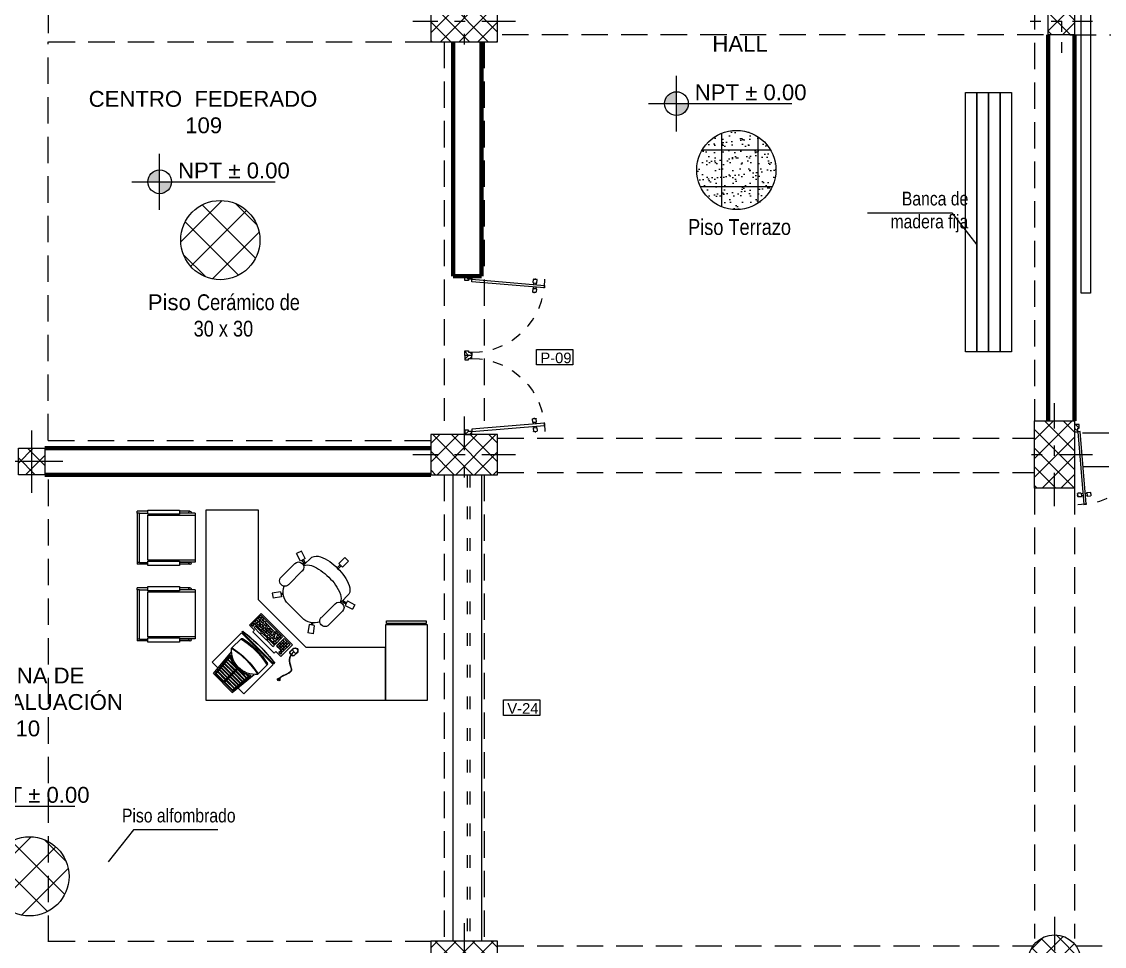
# Model space of a CAD drawing. Header units: inches. Extents: x 140 to 978, y -82 to 38.
# Drawn here: x 617.58 to 627.83, y 8.57 to 17.32 of the extents above; entities that cross this region are included whole.
import ezdxf

# ---------------------------------------------------------------- set-up
doc = ezdxf.new("R2010")
doc.units = ezdxf.units.IN
doc.header["$MEASUREMENT"] = 0
for name, pattern in [('ACAD_ISO03W100', [30, 12, -18]), ('DASHDOT2', [12.7, 6.35, -3.175, 0, -3.175]), ('DASHED2', [0.375, 0.25, -0.125])]:
    doc.linetypes.add(name, pattern=pattern)
for name, color, linetype, lineweight in [('UNSAAC-COLUMNA', 24, 'Continuous', 0), ('UNSAAC-EJE COLUMNA', 22, 'DASHDOT2', 0), ('UNSAAC-LLAMADOS', 88, 'Continuous', 0), ('UNSAAC-MUEBLE', 254, 'Continuous', 0), ('UNSAAC-MURETE', 146, 'Continuous', 20), ('UNSAAC-MUROS', 7, 'Continuous', 70), ('UNSAAC-PROYECCIONES', 38, 'DASHED2', 0), ('UNSAAC-TEXTOS', 250, 'Continuous', 0), ('UNSAAC-TEXTURAS', 250, 'Continuous', 0), ('UNSAAC-VANOS', 24, 'Continuous', 0)]:
    doc.layers.add(name, color=color, linetype=linetype, lineweight=lineweight)
doc.styles.add('5mm', font='GOTHIC.TTF', dxfattribs={"height": 5})
doc.styles.add('narrow', font='')
doc.styles.get("Standard").update_dxf_attribs({"font": 'arial.ttf'})
doc.styles.get('narrow').set_extended_font_data('Arial Narrow', italic=True)

# ---------------------------------------------------------------- blocks, each defined once
blk = doc.blocks.new('colum2')
at = {"layer": 'UNSAAC-TEXTURAS'}
h = blk.add_hatch(dxfattribs=at)
h.set_pattern_fill('ANSI37', color=256)
h.paths.add_polyline_path([(872.373, 198.546), (872.373, 198.421), (872.498, 198.421), (872.498, 198.546)])
h.paths.add_polyline_path([(872.498, 198.421), (872.623, 198.421), (872.623, 198.546), (872.498, 198.546)])
h.paths.add_polyline_path([(872.498, 198.296), (872.623, 198.296), (872.623, 198.421), (872.498, 198.421)])
h.paths.add_polyline_path([(872.498, 198.421), (872.373, 198.421), (872.373, 198.296), (872.498, 198.296)])
at = {"layer": 'UNSAAC-COLUMNA'}
blk.add_lwpolyline([(872.373, 198.546), (872.623, 198.546), (872.623, 198.296), (872.373, 198.296)], close=True, dxfattribs=at)
at = {"layer": 'UNSAAC-EJE COLUMNA', "ltscale": 0.03}
for p, q in [((872.498, 198.716), (872.498, 198.126)), ((872.793, 198.421), (872.203, 198.421))]:
    blk.add_line(p, q, dxfattribs=at)
blk = doc.blocks.new('c7')
at = {"layer": 'UNSAAC-TEXTURAS'}
h = blk.add_hatch(dxfattribs=at)
h.set_pattern_fill('ANSI37', color=256)
h.set_pattern_definition([(45, (-861.40334, -189.35103), (-0.088388348, 0.088388348), []), (135, (-861.40334, -189.35103), (-0.088388348, -0.088388348), [])])
h.paths.add_polyline_path([(0, 0.25), (0, 0), (0.25, 0, 0.414214)])
h.paths.add_polyline_path([(0, -0.25, 0.414214), (0.25, 0), (0, 0)])
h.paths.add_polyline_path([(0, -0.25), (0, 0), (-0.25, 0, 0.414214)])
h.paths.add_polyline_path([(0, 0), (0, 0.25, 0.414214), (-0.25, 0)])
at = {"layer": 'UNSAAC-COLUMNA'}
blk.add_circle((0, 0), 0.25, dxfattribs=at)
at = {"layer": 'UNSAAC-EJE COLUMNA', "ltscale": 0.05}
for p, q in [((0, 0.42), (0, -0.42)), ((0.42, 0), (-0.42, 0))]:
    blk.add_line(p, q, dxfattribs=at)
blk = doc.blocks.new('c2')
at = {"layer": 'UNSAAC-TEXTURAS'}
h = blk.add_hatch(dxfattribs=at)
h.set_pattern_fill('ANSI37', color=256)
h.set_pattern_definition([(45, (-846.62834, -178.42103), (-0.088388348, 0.088388348), []), (135, (-846.62834, -178.42103), (-0.088388348, -0.088388348), [])])
h.paths.add_polyline_path([(0.315, 0.19), (0.315, 0.38), (0, 0.38), (0, 0.19)])
h.paths.add_polyline_path([(0.63, 0.19), (0.63, 0.38), (0.315, 0.38), (0.315, 0.19)])
h.paths.add_polyline_path([(0.315, 0.19), (0.315, 0), (0.63, 0), (0.63, 0.19)])
h.paths.add_polyline_path([(0.315, 0), (0.315, 0.19), (0, 0.19), (0, 0)])
at = {"layer": 'UNSAAC-COLUMNA'}
blk.add_lwpolyline([(0.63, 0.38), (0, 0.38), (0, 0), (0.63, 0)], close=True, dxfattribs=at)
at = {"layer": 'UNSAAC-EJE COLUMNA', "ltscale": 0.05}
for p, q in [((0.315, 0.55), (0.315, -0.17)), ((0.8, 0.19), (-0.17, 0.19))]:
    blk.add_line(p, q, dxfattribs=at)
blk = doc.blocks.new('c')
at = {"layer": 'UNSAAC-TEXTURAS'}
h = blk.add_hatch(dxfattribs=at)
h.set_pattern_fill('ANSI37', color=256)
h.set_pattern_definition([(45, (-855.58834, -178.38853), (-0.088388348, 0.088388348), []), (135, (-855.58834, -178.38853), (-0.088388348, -0.088388348), [])])
h.paths.add_polyline_path([(0.19, 0.635), (0, 0.635), (0, 0.316), (0.19, 0.316)])
h.paths.add_polyline_path([(0.19, 0.316), (0.38, 0.316), (0.38, 0.635), (0.19, 0.635)])
h.paths.add_polyline_path([(0.19, 0), (0.38, 0), (0.38, 0.316), (0.19, 0.316)])
h.paths.add_polyline_path([(0.19, 0.316), (0, 0.316), (0, 0), (0.19, 0)])
at = {"layer": 'UNSAAC-COLUMNA'}
blk.add_lwpolyline([(0, 0), (0, 0.635), (0.38, 0.635), (0.38, 0)], dxfattribs=at)
blk.add_lwpolyline([(0, 0.635), (0.38, 0.635), (0.38, 0), (0, 0)], close=True, dxfattribs=at)
at = {"layer": 'UNSAAC-EJE COLUMNA', "ltscale": 0.05}
for p, q in [((0.19, -0.172), (0.19, 0.805)), ((0.55, 0.316), (-0.17, 0.316))]:
    blk.add_line(p, q, dxfattribs=at)
blk = doc.blocks.new('PRTX80')
at = {"layer": 'UNSAAC-TEXTOS'}
h = blk.add_hatch(dxfattribs=at)
h.set_pattern_fill('ANSI31', color=256, scale=0.01, style=0)
h.set_pattern_definition([(45, (-1.629623, -4.234902), (-0.02245064, 0.02245064), [])])
h.paths.add_polyline_path([(-0.755, 0.036), (-0.8, 0.036), (-0.8, -0.036), (-0.769, -0.036), (-0.769, 0), (-0.755, 0)])
h.paths.add_polyline_path([(0, 0.036), (-0.045, 0.036), (-0.045, 0), (-0.032, 0), (-0.032, -0.036), (0, -0.036)])
at = {"layer": 'UNSAAC-PROYECCIONES', "ltscale": 0.15}
blk.add_arc((-0.032, -0.036), 0.737, 180, 270, dxfattribs=at)
at = {"layer": 'UNSAAC-TEXTOS'}
for p, q in [((-0.161, -0.651), (-0.163, -0.681)), ((-0.127, -0.65), (-0.157, -0.648)), ((-0.123, -0.654), (-0.124, -0.658)), ((-0.064, -0.655), (-0.034, -0.658)), ((-0.165, -0.662), (-0.166, -0.669)), ((-0.162, -0.67), (-0.166, -0.669)), ((-0.162, -0.662), (-0.165, -0.662)), ((-0.13, -0.688), (-0.16, -0.685)), ((-0.124, -0.658), (-0.126, -0.68)), ((-0.126, -0.68), (-0.126, -0.684)), ((-0.11, -0.682), (-0.126, -0.68)), ((-0.108, -0.659), (-0.124, -0.658)), ((-0.085, -0.684), (-0.07, -0.685)), ((-0.083, -0.661), (-0.068, -0.663)), ((-0.068, -0.663), (-0.07, -0.685)), ((-0.07, -0.685), (-0.07, -0.689)), ((-0.068, -0.659), (-0.068, -0.663)), ((-0.067, -0.693), (-0.037, -0.695)), ((-0.03, -0.662), (-0.033, -0.692)), ((-0.032, -0.681), (-0.028, -0.681)), ((-0.031, -0.673), (-0.028, -0.673)), ((-0.028, -0.673), (-0.028, -0.681))]:
    blk.add_line(p, q, dxfattribs=at)
for points in [[(-0.8, 0.036), (-0.755, 0.036), (-0.755, 0), (-0.769, 0), (-0.769, -0.036), (-0.8, -0.036), (-0.8, 0.036)], [(-0.045, 0.036), (0, 0.036), (0, -0.036), (-0.032, -0.036), (-0.032, 0), (-0.045, 0), (-0.045, 0.036)]]:
    blk.add_lwpolyline(points, dxfattribs=at)
blk.add_lwpolyline([(-0.056, -0.034), (-0.032, -0.036), (-0.093, -0.77), (-0.117, -0.768)], close=True, dxfattribs=at)
for centre, start, end in [((-0.157, -0.651), 85.2462, 175.2462), ((-0.127, -0.654), 355.2462, 85.2462), ((-0.064, -0.659), 85.2462, 175.2462), ((-0.16, -0.681), 175.2462, 265.2462), ((-0.13, -0.684), 265.2462, 355.2462), ((-0.067, -0.689), 175.2462, 265.2462), ((-0.037, -0.691), 265.2462, 355.2462), ((-0.034, -0.662), 355.2462, 85.2462)]:
    blk.add_arc(centre, 0.00375, start, end, dxfattribs=at)
blk = doc.blocks.new('A$C2884083B')
at = {"layer": 'UNSAAC-MUEBLE', "xscale": -0.9375009637713414, "yscale": 0.9375009637713415, "zscale": 0.9375009637713415, "rotation": 359.9999999999994}
blk.add_blockref('PRTX80', (-0.04, 0.677), dxfattribs=at)
at = {"layer": 'UNSAAC-MUEBLE', "xscale": 0.9375009637713414, "yscale": 0.9375009637713414, "zscale": 0.9375009637713414}
blk.add_blockref('PRTX80', (1.46, 0.677), dxfattribs=at)
blk = doc.blocks.new('npt')
at = {"layer": 'UNSAAC-TEXTOS'}
h = blk.add_hatch(color=0, dxfattribs=at)
h.dxf.hatch_style = 1
h.paths.add_polyline_path([(0.0522, 0), (0, 0), (0, -0.0522, 0.414214)])
h.paths.add_polyline_path([(0, 0.0522, 0.414214), (-0.0522, 0), (0, 0)])
at = {"layer": 'UNSAAC-TEXTOS', "color": 0}
for p, q in [((0, -0.1228), (0, 0.1228)), ((-0.1228, 0), (0.507, 0))]:
    blk.add_line(p, q, dxfattribs=at)
blk.add_circle((0, 0), 0.0522, dxfattribs=at)
blk = doc.blocks.new('VIGA')
at = {"layer": 'UNSAAC-PROYECCIONES'}
for p, q in [((1089.572, 107.084), (1089.572, 102.629)), ((1098.912, 107.119), (1098.912, 99.039)), ((1099.292, 107.119), (1099.292, 99.039)), ((1089.572, 98.855), (1089.572, 102.629)), ((1089.577, 102.629), (1093.197, 102.629)), ((1093.322, 102.629), (1093.322, 99.039)), ((1093.702, 102.629), (1093.702, 99.039)), ((1098.997, 102.694), (1093.827, 102.694)), ((1099.247, 102.694), (1104.492, 102.694)), ((1089.572, 98.855), (1093.197, 98.855)), ((1093.827, 98.876), (1098.912, 98.876)), ((1104.492, 98.925), (1099.292, 98.925)), ((1089.577, 98.53), (1093.197, 98.53)), ((1089.577, 93.734), (1089.577, 98.53)), ((1093.322, 98.53), (1093.322, 94.114)), ((1093.702, 98.53), (1093.702, 94.114)), ((1093.827, 98.552), (1098.912, 98.552)), ((1104.492, 98.605), (1099.292, 98.605)), ((1098.912, 98.404), (1098.912, 94.139)), ((1099.292, 98.404), (1099.292, 94.139)), ((1089.577, 94.114), (1093.197, 94.114)), ((1093.827, 94.072), (1098.9, 94.072)), ((1099.302, 94.072), (1104.48, 94.072))]:
    blk.add_line(p, q, dxfattribs=at)
blk = doc.blocks.new('A$C4BD35AAB')
at = {"layer": 'UNSAAC-MUEBLE'}
h = blk.add_hatch(dxfattribs=at)
h.set_pattern_fill('PLAST', color=256, scale=0.1, angle=135, style=0)
edge = h.paths.add_edge_path()
edge.add_line((-0.179, 1.93), (-0.252, 2.004))
edge.add_line((-0.252, 2.004), (-0.415, 1.868))
edge.add_ellipse((-0.472, 1.628), major_axis=(0.175, -0.175), ratio=1, start_angle=91.4064, end_angle=121.6924, ccw=False)
edge.add_line((-0.302, 1.807), (-0.179, 1.93))
h = blk.add_hatch(dxfattribs=at)
h.set_pattern_fill('PLAST', color=256, scale=0.1, angle=135, style=0)
edge = h.paths.add_edge_path()
edge.add_line((-0.17, 1.921), (-0.096, 1.848))
edge.add_line((-0.096, 1.848), (-0.232, 1.685))
edge.add_ellipse((-0.472, 1.628), major_axis=(0.175, -0.175), ratio=1, start_angle=58.3076, end_angle=88.5936)
edge.add_line((-0.293, 1.798), (-0.17, 1.921))
for p, q in [((-1.789, 2.65), (-1.789, 2.75)), ((-1.771, 2.75), (-1.789, 2.75)), ((-1.771, 2.75), (-1.304, 2.75)), ((-1.771, 2.729), (-1.771, 2.75)), ((-1.304, 2.729), (-1.771, 2.729)), ((-1.771, 2.729), (-1.771, 2.65)), ((-1.304, 2.729), (-1.304, 2.75)), ((-1.304, 2.75), (-1.286, 2.75)), ((-1.304, 2.729), (-1.304, 2.65)), ((-1.286, 2.65), (-1.286, 2.75)), ((-1.064, 2.65), (-1.064, 2.75)), ((-1.046, 2.75), (-1.064, 2.75)), ((-1.046, 2.75), (-0.579, 2.75)), ((-1.046, 2.729), (-1.046, 2.75)), ((-0.579, 2.729), (-1.046, 2.729)), ((-1.046, 2.729), (-1.046, 2.65)), ((-0.579, 2.729), (-0.579, 2.75)), ((-0.579, 2.75), (-0.561, 2.75)), ((-0.579, 2.729), (-0.579, 2.65)), ((-0.561, 2.65), (-0.561, 2.75)), ((-1.76, 2.65), (-1.8, 2.65)), ((-1.8, 2.65), (-1.8, 2.35)), ((-1.76, 2.35), (-1.76, 2.65)), ((-1.325, 2.65), (-1.75, 2.65)), ((-1.75, 2.65), (-1.75, 2.2)), ((-1.325, 2.2), (-1.325, 2.65)), ((-1.275, 2.65), (-1.315, 2.65)), ((-1.315, 2.65), (-1.315, 2.35)), ((-1.275, 2.35), (-1.275, 2.65)), ((-1.035, 2.65), (-1.075, 2.65)), ((-1.075, 2.65), (-1.075, 2.35)), ((-1.035, 2.35), (-1.035, 2.65)), ((-0.6, 2.65), (-1.025, 2.65)), ((-1.025, 2.65), (-1.025, 2.2)), ((-0.6, 2.2), (-0.6, 2.65)), ((-0.55, 2.65), (-0.59, 2.65)), ((-0.59, 2.65), (-0.59, 2.35)), ((-0.55, 2.35), (-0.55, 2.65)), ((-1.8, 2.35), (-1.76, 2.35)), ((-1.789, 2.252), (-1.789, 2.35)), ((-1.771, 2.252), (-1.771, 2.35)), ((-1.769, 2.2), (-1.769, 2.35)), ((-1.315, 2.35), (-1.275, 2.35)), ((-1.306, 2.2), (-1.306, 2.35)), ((-1.304, 2.252), (-1.304, 2.35)), ((-1.286, 2.252), (-1.286, 2.35)), ((-1.075, 2.35), (-1.035, 2.35)), ((-1.064, 2.252), (-1.064, 2.35)), ((-1.046, 2.252), (-1.046, 2.35)), ((-1.044, 2.2), (-1.044, 2.35)), ((-0.59, 2.35), (-0.55, 2.35)), ((-0.581, 2.2), (-0.581, 2.35)), ((-0.579, 2.252), (-0.579, 2.35)), ((-0.561, 2.252), (-0.561, 2.35)), ((-1.769, 2.2), (-1.75, 2.2)), ((-1.75, 2.2), (-1.325, 2.2)), ((-1.325, 2.2), (-1.306, 2.2)), ((-1.044, 2.2), (-1.025, 2.2)), ((-1.025, 2.2), (-0.6, 2.2)), ((-0.6, 2.2), (-0.581, 2.2)), ((-0.251, 2.028), (-0.459, 1.856)), ((-0.072, 1.849), (-0.251, 2.028)), ((-0.491, 1.856), (-0.584, 1.763)), ((-0.179, 1.93), (-0.302, 1.807)), ((-0.17, 1.93), (-0.302, 1.798)), ((-0.17, 1.921), (-0.293, 1.798)), ((-0.072, 1.849), (-0.244, 1.641)), ((-0.584, 1.763), (-0.584, 1.753)), ((-0.711, 1.686), (-0.82, 1.577)), ((-0.805, 1.579), (-0.734, 1.65)), ((-0.734, 1.649), (-0.747, 1.636)), ((-0.734, 1.65), (-0.527, 1.444)), ((-0.718, 1.633), (-0.734, 1.649)), ((-0.728, 1.657), (-0.714, 1.67)), ((-0.714, 1.642), (-0.728, 1.657)), ((-0.714, 1.669), (-0.726, 1.657)), ((-0.726, 1.657), (-0.714, 1.644)), ((-0.714, 1.67), (-0.7, 1.656)), ((-0.701, 1.656), (-0.714, 1.669)), ((-0.714, 1.644), (-0.701, 1.656)), ((-0.7, 1.656), (-0.714, 1.642)), ((-0.662, 1.638), (-0.711, 1.686)), ((-0.701, 1.63), (-0.687, 1.643)), ((-0.687, 1.643), (-0.631, 1.587)), ((-0.646, 1.655), (-0.662, 1.638)), ((-0.445, 1.454), (-0.646, 1.655)), ((-0.523, 1.28), (-0.82, 1.577)), ((-0.599, 1.373), (-0.805, 1.579)), ((-0.791, 1.592), (-0.804, 1.579)), ((-0.804, 1.579), (-0.791, 1.566)), ((-0.778, 1.579), (-0.791, 1.592)), ((-0.791, 1.566), (-0.778, 1.579)), ((-0.777, 1.606), (-0.79, 1.593)), ((-0.79, 1.593), (-0.773, 1.576)), ((-0.777, 1.578), (-0.79, 1.565)), ((-0.79, 1.565), (-0.774, 1.549)), ((-0.76, 1.589), (-0.777, 1.606)), ((-0.761, 1.562), (-0.777, 1.578)), ((-0.763, 1.62), (-0.775, 1.607)), ((-0.775, 1.607), (-0.754, 1.586)), ((-0.774, 1.549), (-0.761, 1.562)), ((-0.773, 1.576), (-0.76, 1.589)), ((-0.76, 1.561), (-0.773, 1.548)), ((-0.773, 1.548), (-0.655, 1.431)), ((-0.742, 1.599), (-0.763, 1.62)), ((-0.749, 1.634), (-0.761, 1.622)), ((-0.761, 1.622), (-0.743, 1.603)), ((-0.642, 1.443), (-0.76, 1.561)), ((-0.744, 1.573), (-0.757, 1.561)), ((-0.757, 1.561), (-0.744, 1.548)), ((-0.754, 1.586), (-0.742, 1.599)), ((-0.74, 1.597), (-0.753, 1.585)), ((-0.753, 1.585), (-0.74, 1.572)), ((-0.75, 1.525), (-0.737, 1.538)), ((-0.73, 1.616), (-0.749, 1.634)), ((-0.747, 1.636), (-0.732, 1.62)), ((-0.732, 1.561), (-0.744, 1.573)), ((-0.744, 1.548), (-0.732, 1.561)), ((-0.73, 1.616), (-0.743, 1.603)), ((-0.727, 1.585), (-0.74, 1.597)), ((-0.74, 1.572), (-0.727, 1.585)), ((-0.732, 1.62), (-0.718, 1.633)), ((-0.73, 1.619), (-0.717, 1.632)), ((-0.73, 1.619), (-0.717, 1.606)), ((-0.716, 1.545), (-0.729, 1.532)), ((-0.715, 1.6), (-0.727, 1.588)), ((-0.727, 1.588), (-0.715, 1.575)), ((-0.712, 1.569), (-0.725, 1.556)), ((-0.725, 1.556), (-0.712, 1.544)), ((-0.704, 1.619), (-0.717, 1.632)), ((-0.717, 1.606), (-0.704, 1.619)), ((-0.703, 1.532), (-0.716, 1.545)), ((-0.702, 1.588), (-0.715, 1.6)), ((-0.702, 1.588), (-0.715, 1.575)), ((-0.699, 1.556), (-0.712, 1.569)), ((-0.712, 1.544), (-0.699, 1.556)), ((-0.702, 1.59), (-0.689, 1.604)), ((-0.702, 1.59), (-0.689, 1.578)), ((-0.644, 1.573), (-0.701, 1.63)), ((-0.686, 1.572), (-0.699, 1.559)), ((-0.699, 1.559), (-0.686, 1.547)), ((-0.684, 1.541), (-0.696, 1.528)), ((-0.688, 1.576), (-0.675, 1.564)), ((-0.674, 1.559), (-0.686, 1.572)), ((-0.674, 1.559), (-0.686, 1.547)), ((-0.671, 1.528), (-0.684, 1.541)), ((-0.675, 1.564), (-0.662, 1.577)), ((-0.674, 1.562), (-0.66, 1.575)), ((-0.674, 1.562), (-0.661, 1.549)), ((-0.658, 1.544), (-0.671, 1.531)), ((-0.661, 1.549), (-0.648, 1.563)), ((-0.648, 1.563), (-0.66, 1.575)), ((-0.645, 1.531), (-0.658, 1.544)), ((-0.645, 1.534), (-0.632, 1.547)), ((-0.631, 1.587), (-0.644, 1.573)), ((-0.583, 1.512), (-0.639, 1.568)), ((-0.626, 1.582), (-0.569, 1.525)), ((-0.337, 1.516), (-0.244, 1.609)), ((-1.027, 1.392), (-1.014, 1.471)), ((-1.014, 1.471), (-0.965, 1.463)), ((-0.977, 1.384), (-0.965, 1.463)), ((-0.729, 1.532), (-0.716, 1.52)), ((-0.716, 1.52), (-0.703, 1.532)), ((-0.702, 1.531), (-0.715, 1.518)), ((-0.715, 1.518), (-0.702, 1.506)), ((-0.689, 1.518), (-0.702, 1.531)), ((-0.702, 1.506), (-0.689, 1.518)), ((-0.696, 1.528), (-0.684, 1.515)), ((-0.674, 1.503), (-0.686, 1.49)), ((-0.686, 1.49), (-0.674, 1.477)), ((-0.684, 1.515), (-0.671, 1.528)), ((-0.669, 1.527), (-0.682, 1.514)), ((-0.682, 1.514), (-0.669, 1.501)), ((-0.661, 1.49), (-0.674, 1.503)), ((-0.674, 1.477), (-0.661, 1.49)), ((-0.659, 1.489), (-0.672, 1.476)), ((-0.672, 1.476), (-0.659, 1.463)), ((-0.671, 1.531), (-0.658, 1.518)), ((-0.657, 1.514), (-0.669, 1.527)), ((-0.669, 1.501), (-0.657, 1.514)), ((-0.647, 1.476), (-0.659, 1.489)), ((-0.659, 1.463), (-0.647, 1.476)), ((-0.645, 1.531), (-0.658, 1.518)), ((-0.644, 1.53), (-0.657, 1.517)), ((-0.657, 1.517), (-0.644, 1.504)), ((-0.655, 1.431), (-0.642, 1.443)), ((-0.641, 1.498), (-0.654, 1.486)), ((-0.654, 1.486), (-0.641, 1.473)), ((-0.641, 1.442), (-0.654, 1.429)), ((-0.645, 1.534), (-0.633, 1.521)), ((-0.631, 1.517), (-0.644, 1.53)), ((-0.631, 1.517), (-0.644, 1.504)), ((-0.631, 1.46), (-0.644, 1.448)), ((-0.644, 1.448), (-0.631, 1.435)), ((-0.628, 1.486), (-0.641, 1.498)), ((-0.641, 1.473), (-0.628, 1.486)), ((-0.628, 1.429), (-0.641, 1.442)), ((-0.631, 1.52), (-0.618, 1.507)), ((-0.618, 1.448), (-0.631, 1.46)), ((-0.631, 1.435), (-0.618, 1.448)), ((-0.616, 1.501), (-0.628, 1.489)), ((-0.628, 1.489), (-0.616, 1.476)), ((-0.613, 1.47), (-0.626, 1.458)), ((-0.626, 1.458), (-0.613, 1.445)), ((-0.618, 1.507), (-0.605, 1.52)), ((-0.603, 1.489), (-0.616, 1.501)), ((-0.603, 1.489), (-0.616, 1.476)), ((-0.6, 1.457), (-0.613, 1.47)), ((-0.613, 1.445), (-0.6, 1.457)), ((-0.59, 1.505), (-0.603, 1.491)), ((-0.603, 1.491), (-0.59, 1.479)), ((-0.587, 1.473), (-0.6, 1.46)), ((-0.6, 1.46), (-0.587, 1.448)), ((-0.527, 1.444), (-0.599, 1.373)), ((-0.585, 1.442), (-0.597, 1.429)), ((-0.577, 1.492), (-0.59, 1.505)), ((-0.59, 1.479), (-0.577, 1.492)), ((-0.575, 1.46), (-0.587, 1.473)), ((-0.575, 1.46), (-0.587, 1.448)), ((-0.572, 1.429), (-0.585, 1.442)), ((-0.521, 1.45), (-0.578, 1.507)), ((-0.575, 1.463), (-0.562, 1.45)), ((-0.559, 1.445), (-0.572, 1.432)), ((-0.564, 1.52), (-0.508, 1.464)), ((-0.562, 1.45), (-0.549, 1.464)), ((-0.547, 1.462), (-0.561, 1.449)), ((-0.561, 1.449), (-0.542, 1.431)), ((-0.544, 1.429), (-0.559, 1.445)), ((-0.529, 1.444), (-0.547, 1.462)), ((-0.542, 1.431), (-0.529, 1.444)), ((-0.508, 1.464), (-0.521, 1.45)), ((-0.462, 1.438), (-0.445, 1.454)), ((-0.414, 1.389), (-0.462, 1.438)), ((-0.337, 1.516), (-0.347, 1.516)), ((-1.164, 1.387), (-1.294, 1.258)), ((-1.027, 1.392), (-0.977, 1.384)), ((-1.012, 1.366), (-1.008, 1.389)), ((-0.999, 1.365), (-0.996, 1.387)), ((-0.654, 1.429), (-0.641, 1.416)), ((-0.641, 1.416), (-0.628, 1.429)), ((-0.627, 1.428), (-0.64, 1.415)), ((-0.64, 1.415), (-0.627, 1.402)), ((-0.614, 1.415), (-0.627, 1.428)), ((-0.627, 1.402), (-0.614, 1.415)), ((-0.613, 1.414), (-0.626, 1.401)), ((-0.626, 1.401), (-0.613, 1.388)), ((-0.603, 1.432), (-0.616, 1.419)), ((-0.616, 1.419), (-0.599, 1.402)), ((-0.6, 1.401), (-0.613, 1.414)), ((-0.613, 1.388), (-0.6, 1.401)), ((-0.599, 1.4), (-0.611, 1.387)), ((-0.611, 1.387), (-0.599, 1.374)), ((-0.586, 1.415), (-0.603, 1.432)), ((-0.599, 1.402), (-0.586, 1.415)), ((-0.586, 1.387), (-0.599, 1.4)), ((-0.599, 1.374), (-0.586, 1.387)), ((-0.597, 1.429), (-0.585, 1.416)), ((-0.585, 1.414), (-0.597, 1.401)), ((-0.597, 1.401), (-0.585, 1.388)), ((-0.585, 1.359), (-0.513, 1.43)), ((-0.585, 1.416), (-0.572, 1.429)), ((-0.572, 1.401), (-0.585, 1.414)), ((-0.585, 1.388), (-0.572, 1.401)), ((-0.528, 1.302), (-0.585, 1.359)), ((-0.569, 1.429), (-0.583, 1.415)), ((-0.583, 1.415), (-0.57, 1.402)), ((-0.57, 1.371), (-0.583, 1.359)), ((-0.583, 1.359), (-0.556, 1.332)), ((-0.572, 1.432), (-0.569, 1.429)), ((-0.57, 1.402), (-0.544, 1.429)), ((-0.544, 1.344), (-0.57, 1.371)), ((-0.556, 1.385), (-0.569, 1.373)), ((-0.569, 1.373), (-0.556, 1.36)), ((-0.544, 1.373), (-0.556, 1.385)), ((-0.556, 1.36), (-0.544, 1.373)), ((-0.556, 1.332), (-0.544, 1.344)), ((-0.542, 1.399), (-0.555, 1.387)), ((-0.555, 1.387), (-0.542, 1.374)), ((-0.542, 1.371), (-0.555, 1.359)), ((-0.555, 1.359), (-0.542, 1.346)), ((-0.542, 1.343), (-0.555, 1.33)), ((-0.529, 1.387), (-0.542, 1.399)), ((-0.542, 1.374), (-0.529, 1.387)), ((-0.529, 1.359), (-0.542, 1.371)), ((-0.542, 1.346), (-0.529, 1.359)), ((-0.529, 1.33), (-0.542, 1.343)), ((-0.528, 1.414), (-0.541, 1.401)), ((-0.541, 1.401), (-0.528, 1.388)), ((-0.528, 1.385), (-0.541, 1.373)), ((-0.541, 1.373), (-0.528, 1.36)), ((-0.528, 1.357), (-0.541, 1.344)), ((-0.541, 1.344), (-0.528, 1.332)), ((-0.514, 1.343), (-0.541, 1.316)), ((-0.515, 1.401), (-0.528, 1.414)), ((-0.528, 1.388), (-0.515, 1.401)), ((-0.515, 1.373), (-0.528, 1.385)), ((-0.457, 1.373), (-0.528, 1.302)), ((-0.528, 1.36), (-0.515, 1.373)), ((-0.515, 1.344), (-0.528, 1.357)), ((-0.528, 1.332), (-0.515, 1.344)), ((-0.513, 1.428), (-0.527, 1.415)), ((-0.527, 1.415), (-0.514, 1.402)), ((-0.514, 1.399), (-0.527, 1.387)), ((-0.527, 1.387), (-0.514, 1.374)), ((-0.514, 1.371), (-0.527, 1.359)), ((-0.527, 1.359), (-0.514, 1.346)), ((-0.523, 1.28), (-0.414, 1.389)), ((-0.514, 1.402), (-0.5, 1.416)), ((-0.501, 1.387), (-0.514, 1.399)), ((-0.514, 1.374), (-0.501, 1.387)), ((-0.501, 1.358), (-0.514, 1.371)), ((-0.514, 1.346), (-0.501, 1.358)), ((-0.501, 1.33), (-0.514, 1.343)), ((-0.513, 1.43), (-0.457, 1.373)), ((-0.5, 1.416), (-0.513, 1.428)), ((-0.499, 1.414), (-0.512, 1.401)), ((-0.512, 1.401), (-0.5, 1.388)), ((-0.5, 1.385), (-0.512, 1.373)), ((-0.512, 1.373), (-0.5, 1.36)), ((-0.5, 1.357), (-0.512, 1.344)), ((-0.512, 1.344), (-0.5, 1.332)), ((-0.5, 1.388), (-0.486, 1.402)), ((-0.487, 1.373), (-0.5, 1.385)), ((-0.5, 1.36), (-0.487, 1.373)), ((-0.487, 1.344), (-0.5, 1.357)), ((-0.5, 1.332), (-0.487, 1.344)), ((-0.486, 1.402), (-0.499, 1.414)), ((-0.485, 1.4), (-0.498, 1.387)), ((-0.498, 1.387), (-0.486, 1.374)), ((-0.486, 1.371), (-0.498, 1.359)), ((-0.498, 1.359), (-0.486, 1.346)), ((-0.486, 1.374), (-0.472, 1.387)), ((-0.473, 1.358), (-0.486, 1.371)), ((-0.486, 1.346), (-0.473, 1.358)), ((-0.472, 1.387), (-0.485, 1.4)), ((-0.471, 1.386), (-0.484, 1.373)), ((-0.484, 1.373), (-0.471, 1.36)), ((-0.458, 1.373), (-0.471, 1.386)), ((-0.471, 1.36), (-0.458, 1.373)), ((-0.465, 1.393), (-0.451, 1.407)), ((-0.451, 1.379), (-0.465, 1.393)), ((-0.451, 1.406), (-0.463, 1.393)), ((-0.463, 1.393), (-0.451, 1.381)), ((-0.451, 1.407), (-0.437, 1.393)), ((-0.438, 1.393), (-0.451, 1.406)), ((-0.437, 1.393), (-0.451, 1.379)), ((-0.451, 1.381), (-0.438, 1.393)), ((-1.411, 1.195), (-1.388, 1.24)), ((-1.317, 1.203), (-1.388, 1.24)), ((-1.093, 1.317), (-1.223, 1.187)), ((-0.845, 1.254), (-0.911, 1.319)), ((-0.845, 1.254), (-0.78, 1.189)), ((-0.555, 1.33), (-0.542, 1.317)), ((-0.542, 1.317), (-0.529, 1.33)), ((-0.541, 1.316), (-0.528, 1.303)), ((-0.528, 1.303), (-0.501, 1.33)), ((-0.475, 1.283), (-0.44, 1.248)), ((-0.433, 1.29), (-0.458, 1.266)), ((-1.34, 1.159), (-1.411, 1.195)), ((-1.355, 1.095), (-1.277, 1.176)), ((-1.34, 1.159), (-1.317, 1.203)), ((-1.296, 1.156), (-1.331, 1.176)), ((-1.286, 1.167), (-1.326, 1.187)), ((-0.715, 1.122), (-0.636, 1.135)), ((-0.629, 1.085), (-0.636, 1.135)), ((-0.735, 1.1), (-0.713, 1.103)), ((-0.733, 1.088), (-0.711, 1.092)), ((-0.708, 1.073), (-0.715, 1.122)), ((-0.708, 1.073), (-0.629, 1.085)), ((-0.783, 1.006), (-0.913, 0.876)), ((-0.712, 0.936), (-0.842, 0.806)), ((-1.294, 0.841), (-1.35, 0.785)), ((-1.258, 0.806), (-1.294, 0.841)), ((-1.252, 0.857), (-1.28, 0.828)), ((-1.242, 0.847), (-1.272, 0.819)), ((-1.004, 0.745), (-0.924, 0.822)), ((-1.315, 0.749), (-1.35, 0.785)), ((-1.258, 0.806), (-1.315, 0.749)), ((-0.943, 0.803), (-0.923, 0.768)), ((-0.941, 0.759), (-0.896, 0.782)), ((-0.941, 0.759), (-0.904, 0.688)), ((-0.933, 0.814), (-0.913, 0.774)), ((-0.896, 0.782), (-0.86, 0.711)), ((-0.904, 0.688), (-0.86, 0.711))]:
    blk.add_line(p, q, dxfattribs=at)
for points in [[(-1.77, 2.25), (-1.773, 2.257), (-1.78, 2.26), (-1.787, 2.257), (-1.79, 2.25), (-1.787, 2.243), (-1.78, 2.24), (-1.773, 2.243)], [(-1.285, 2.25), (-1.288, 2.257), (-1.295, 2.26), (-1.302, 2.257), (-1.305, 2.25), (-1.302, 2.243), (-1.295, 2.24), (-1.288, 2.243)], [(-1.045, 2.25), (-1.048, 2.257), (-1.055, 2.26), (-1.062, 2.257), (-1.065, 2.25), (-1.062, 2.243), (-1.055, 2.24), (-1.048, 2.243)], [(-0.56, 2.25), (-0.563, 2.257), (-0.57, 2.26), (-0.577, 2.257), (-0.58, 2.25), (-0.577, 2.243), (-0.57, 2.24), (-0.563, 2.243)], [(-1.8, 2.1), (0, 2.1), (0, 0.4), (-0.5, 0.4), (-0.5, 1.15), (-0.95, 1.6), (-1.8, 1.6)], [(-0.634, 1.757), (-0.639, 1.753), (-0.347, 1.461), (-0.343, 1.466)], [(-0.714, 1.67), (-0.7, 1.656), (-0.714, 1.642), (-0.728, 1.657)], [(-0.687, 1.643), (-0.631, 1.587), (-0.644, 1.573), (-0.701, 1.63)], [(-0.626, 1.582), (-0.569, 1.525), (-0.583, 1.512), (-0.639, 1.568)], [(-0.564, 1.52), (-0.508, 1.464), (-0.521, 1.45), (-0.578, 1.507)], [(-0.451, 1.407), (-0.465, 1.393), (-0.451, 1.379), (-0.437, 1.393)], [(0, 0), (-0.713, 0), (-0.713, 0.4), (0, 0.4)]]:
    blk.add_lwpolyline(points, close=True, dxfattribs=at)
for points in [[(-0.304, 1.984), (-0.36, 2.04), (-0.639, 1.762), (-0.338, 1.461), (-0.06, 1.74), (-0.116, 1.796)], [(-0.713, 0.375), (-0.725, 0.375), (-0.725, 0.388), (-0.75, 0.388), (-0.75, 0.012), (-0.725, 0.012), (-0.725, 0.025), (-0.713, 0.025), (-0.725, 0.025), (-0.725, 0.375)]]:
    blk.add_lwpolyline(points, dxfattribs=at)
for points in [[(-0.088, 1.848), (-0.235, 1.671, 0.311933), (-0.429, 1.865), (-0.252, 2.012)], [(-0.351, 1.448), (-0.343, 1.457), (-0.643, 1.757), (-0.652, 1.749, 0.058824)], [(-0.449, 1.236), (-0.422, 1.262, 0.414214), (-0.422, 1.283), (-0.44, 1.301, 0.414214), (-0.461, 1.301), (-0.488, 1.274, 0.414214), (-0.488, 1.236, 0.414214)], [(-0.451, 1.237), (-0.424, 1.264, 0.414214), (-0.424, 1.281), (-0.442, 1.299, 0.414214), (-0.46, 1.299), (-0.486, 1.273, 0.414214), (-0.486, 1.237), (-0.486, 1.237, 0.414214)]]:
    blk.add_lwpolyline(points, format="xyb", close=True, dxfattribs=at)
for points in [[(-0.302, 1.807, 0.132922), (-0.415, 1.868), (-0.252, 2.004), (-0.179, 1.93)], [(-0.17, 1.921), (-0.096, 1.848), (-0.232, 1.685, 0.132922), (-0.293, 1.798, 0.132922)]]:
    blk.add_lwpolyline(points, format="xyb", dxfattribs=at)
for centre, radius, start, end in [((0.182, 2.282), 0.803, 212.4074, 237.5926), ((-0.472, 1.628), 0.229, 355.2671, 94.7329), ((0.182, 2.282), 0.797, 212.3196, 237.6804), ((0.771, 2.871), 1.813, 218.2671, 231.7329), ((0.027, 2.127), 0.711, 210.75, 239.25), ((0.027, 2.127), 0.716, 211.4774, 238.5226), ((0.027, 2.127), 0.705, 210.6371, 239.3629), ((-1.129, 1.352), 0.05, 315, 135), ((-1.025, 1.205), 0.162, 45, 109.46), ((-0.195, 1.41), 0.0125, 220.2332, 208.6722), ((-0.195, 1.41), 0.00125, 298.185, 117.8382), ((-1.258, 1.222), 0.05, 135, 315), ((-1.178, 1.136), 0.103, 158.0702, 201.3323), ((-0.894, 1.074), 0.162, 340.54, 45), ((-1.261, 1.052), 0.103, 155.237, 201.3323), ((-0.863, 1.257), 0.44, 201.0946, 226.9447), ((-0.947, 1.173), 0.44, 201.0946, 226.9447), ((-0.843, 1.236), 0.44, 223.0553, 248.9054), ((-0.747, 0.971), 0.05, 315, 135), ((-0.926, 1.153), 0.44, 223.0553, 248.9054), ((-0.963, 0.922), 0.103, 248.6677, 291.9298), ((-0.877, 0.841), 0.05, 135, 315), ((-1.047, 0.838), 0.103, 248.6677, 294.763)]:
    blk.add_arc(centre, radius, start, end, dxfattribs=at)
for points, knots in [([(-0.432, 1.293), (-0.411, 1.303), (-0.391, 1.313), (-0.343, 1.31), (-0.315, 1.293), (-0.278, 1.291), (-0.266, 1.298), (-0.246, 1.334), (-0.237, 1.36), (-0.217, 1.394), (-0.207, 1.405), (-0.195, 1.411)], [0.0013459, 0.0013459, 0.0013459, 0.0013459, 0.0647907, 0.0647907, 0.1377245, 0.1377245, 0.1829994, 0.1829994, 0.2282742, 0.2282742, 0.255035, 0.255035, 0.255035, 0.255035]), ([(-0.43, 1.291), (-0.41, 1.301), (-0.39, 1.31), (-0.345, 1.307), (-0.318, 1.292), (-0.28, 1.288), (-0.266, 1.294), (-0.246, 1.328), (-0.237, 1.354), (-0.217, 1.39), (-0.207, 1.402), (-0.194, 1.409)], [0.0004291, 0.0004291, 0.0004291, 0.0004291, 0.0659933, 0.0659933, 0.1346539, 0.1346539, 0.1797392, 0.1797392, 0.2248245, 0.2248245, 0.255035, 0.255035, 0.255035, 0.255035])]:
    blk.add_open_spline(points, degree=3, knots=knots, dxfattribs=at)

msp = doc.modelspace()

# ---------------------------------------------------------------- hatches: boundary and pattern name
at = {"layer": 'UNSAAC-TEXTOS'}
h = msp.add_hatch(dxfattribs=at)
h.set_pattern_fill('_USER', color=256, scale=0.345285, style=0, double=1, pattern_type=0)
h.set_pattern_definition([(0, (624.20514, 15.76467), (0, 0.34529), []), (90, (624.20514, 15.76467), (-0.34529, 2e-17), [])])
edge = h.paths.add_edge_path()
edge.add_arc((624.343, 15.92), 0.375, 0, 360)
h = msp.add_hatch(dxfattribs=at)
h.set_pattern_fill('AR-SAND', color=256, scale=0.0625, style=0, double=1)
h.set_pattern_definition([(37.5, (1022.71339, 95.34264), (-0.003937085, 0.120426486), [0, -0.095, 0, -0.10625, 0, -0.1015625]), (7.5, (1022.7134, 95.34264), (0.110611044, 0.17638413), [0, -0.05125, 0, -0.085625, 0, -0.0328125]), (327.5, (1022.63652, 95.34264), (0.194633866, 0.00035369), [0, -0.03125, 0, -0.1125, 0, -0.146875]), (317.5, (1022.63652, 95.34264), (0.18788291, 0.05485472), [0, -0.015625, 0, -0.07375, 0, -0.084375])])
edge = h.paths.add_edge_path()
edge.add_arc((624.349, 15.922), 0.373, 0, 360)
h = msp.add_hatch(dxfattribs=at)
h.set_pattern_fill('_USER', color=256, scale=0.23019, angle=45, style=0, double=1, pattern_type=0)
h.set_pattern_definition([(45, (554.08915, -71.56483), (-0.16276894, 0.16276894), []), (135, (554.08915, -71.56483), (-0.16276894, -0.16276894), [])])
edge = h.paths.add_edge_path()
edge.add_arc((619.456, 15.256), 0.375, 0, 360)
h = msp.add_hatch(dxfattribs=at)
h.set_pattern_fill('_USER', color=256, scale=0.23019, angle=45, style=0, double=1, pattern_type=0)
h.set_pattern_definition([(45, (552.2816, -77.58775), (-0.16276894, 0.16276894), []), (135, (552.2816, -77.58775), (-0.16276894, -0.16276894), [])])
edge = h.paths.add_edge_path()
edge.add_arc((617.649, 9.233), 0.375, 0, 360)

# ---------------------------------------------------------------- linework, layer by layer
at = {"layer": 'UNSAAC-COLUMNA'}
msp.add_lwpolyline([(617.545, 13.285), (617.795, 13.285), (617.795, 13.035), (617.545, 13.035)], close=True, dxfattribs=at)
at = {"layer": 'UNSAAC-EJE COLUMNA'}
for p, q in [((617.67, 13.455), (617.67, 12.865)), ((617.965, 13.16), (617.375, 13.16))]:
    msp.add_line(p, q, dxfattribs=at)
at = {"layer": 'UNSAAC-LLAMADOS', "ltscale": 2.5}
for points in [[(625.585, 15.514), (626.384, 15.514), (626.62, 15.212)], [(619.432, 9.674), (618.633, 9.674), (618.396, 9.372)]]:
    msp.add_lwpolyline(points, dxfattribs=at)
at = {"layer": 'UNSAAC-MUEBLE', "ltscale": 2.5}
msp.add_lwpolyline([(627.608, 20.521), (627.697, 20.521), (627.697, 14.754), (627.608, 14.754)], close=True, dxfattribs=at)
at = {"layer": 'UNSAAC-MUEBLE'}
for points in [[(626.511, 14.197), (626.511, 16.653), (626.62, 16.653), (626.62, 14.197)], [(626.62, 14.197), (626.62, 16.653), (626.73, 16.653), (626.73, 14.197)], [(626.73, 14.197), (626.73, 16.653), (626.84, 16.653), (626.84, 14.197)], [(626.84, 14.197), (626.84, 16.653), (626.949, 16.653), (626.949, 14.197)]]:
    msp.add_lwpolyline(points, close=True, dxfattribs=at)
at = {"layer": 'UNSAAC-MURETE'}
for p, q in [((621.66, 8.619), (621.66, 13.035)), ((621.93, 13.035), (621.93, 8.619))]:
    msp.add_line(p, q, dxfattribs=at)
at = {"layer": 'UNSAAC-MUROS'}
for p, q in [((621.66, 14.915), (621.66, 17.134)), ((621.93, 17.134), (621.93, 14.915)), ((627.295, 13.544), (627.295, 17.199)), ((627.545, 17.199), (627.545, 13.544)), ((621.93, 14.915), (621.66, 14.915)), ((617.795, 13.285), (621.45, 13.285)), ((621.45, 13.035), (617.795, 13.035))]:
    msp.add_line(p, q, dxfattribs=at)
at = {"layer": 'UNSAAC-TEXTOS'}
for points in [[(622.451, 14.22), (622.794, 14.22), (622.794, 14.074), (622.451, 14.074)], [(622.138, 10.903), (622.482, 10.903), (622.482, 10.757), (622.138, 10.757)]]:
    msp.add_lwpolyline(points, close=True, dxfattribs=at)
for centre in [(624.343, 15.92), (619.456, 15.256), (617.649, 9.233)]:
    msp.add_circle(centre, 0.375, dxfattribs=at)
at = {"layer": 'UNSAAC-VANOS', "linetype": 'ACAD_ISO03W100', "ltscale": 0.01}
for p, q in [((621.794, 13.035), (621.794, 8.619)), ((621.819, 13.035), (621.819, 8.619))]:
    msp.add_line(p, q, dxfattribs=at)

# ---------------------------------------------------------------- block references
at = {"layer": 'UNSAAC-MUEBLE', "rotation": 90}
msp.add_blockref('A$C2884083B', (622.482, 13.455), dxfattribs=at)
at = {"layer": 'UNSAAC-MUEBLE'}
msp.add_blockref('A$C2884083B', (627.585, 12.799), dxfattribs=at)
at = {"layer": 'UNSAAC-MUEBLE', "xscale": -1, "rotation": 90}
msp.add_blockref('A$C4BD35AAB', (621.419, 10.901), dxfattribs=at)
at = {"layer": 'UNSAAC-PROYECCIONES'}
msp.add_blockref('VIGA', (-471.746, -85.495), dxfattribs=at)
at = {"layer": 'UNSAAC-TEXTOS', "xscale": 2.154779168756153, "yscale": 2.154779168756153, "zscale": 2.154779168756153}
for p in [(623.775, 16.548), (618.882, 15.808), (616.986, 9.898)]:
    msp.add_blockref('npt', p, dxfattribs=at)
at = {"layer": 'UNSAAC-TEXTURAS'}
for name, p in [('c2', (621.45, 17.134)), ('colum2', (-245.078, -181.097)), ('c', (627.165, 12.909)), ('c2', (621.45, 13.035)), ('colum2', (-254.828, -185.261)), ('c7', (627.355, 8.429)), ('c2', (621.45, 8.239))]:
    msp.add_blockref(name, p, dxfattribs=at)

# ---------------------------------------------------------------- texts
at = {"layer": 'UNSAAC-LLAMADOS', "char_height": 0.13, "width": 1.15269, "style": 'narrow'}
for s, insert, attachment_point in [('{\\fArial Narrow|b0|i0|c0|p34;Banca de madera fija}', (626.539, 15.714), 3), ('\\pi0.046855;{\\fArial Narrow|b0|i0|c0|p34;Piso alfombrado}', (618.478, 9.874), 1)]:
    msp.add_mtext(s, dxfattribs=dict(at, insert=insert, attachment_point=attachment_point))
at = {"layer": 'UNSAAC-TEXTOS', "insert": (623.228, 17.189), "char_height": 0.15, "width": 2.27449, "attachment_point": 1}
msp.add_mtext('\\pi0.88728;HALL', dxfattribs=at)
at = {"layer": 'UNSAAC-TEXTOS', "char_height": 0.15, "attachment_point": 1}
for s, insert, width, style in [('{\\fArial|b0|i0|c0|p34;NPT ± 0.00}', (623.949, 16.73), 1.06387, '5mm'), ('{\\fArial|b0|i0|c0|p34;NPT ± 0.00}', (619.056, 15.99), 1.06387, '5mm'), ('{\\fArial Narrow|b0|i0|c0|p34;Piso Terrazo }', (623.886, 15.455), 1.52397, 'narrow'), ('\\pi0.053834;{\\fArial|b0|i0|c204|p34;Piso \\fArial Narrow|b0|i0|c0|p34;Cerámico de \\P\\pi0.48777;30 x 30}', (618.716, 14.743), 1.52397, 'narrow'), ('{\\fArial|b0|i0|c0|p34;NPT ± 0.00}', (617.16, 10.08), 1.06387, '5mm')]:
    msp.add_mtext(s, dxfattribs=dict(at, insert=insert, width=width, style=style))
at = {"layer": 'UNSAAC-TEXTOS', "attachment_point": 1}
for s, width, heights, insert, char_height in [('\\pi0.011908;CENTRO  FEDERADO  \\P\\pi0.92593;109 ', 2.16945, [0], (618.198, 16.668), 0.15), ('{\\f@Arial Unicode MS|b0|i0|c0|p34;P-0}9', 0.2, [0], (622.487, 14.191), 0.1), ('\\pi0.41812;OFICINA DE \\P\\pi0.049154;AUTOEVALUACIÓN \\P\\pi0.84863;110', 2.01403, [0.858], (616.552, 11.209), 0.15), ('{\\f@Arial Unicode MS|b0|i0|c0|p34;V-}24', 0.2, [0], (622.174, 10.873), 0.1)]:
    msp.add_mtext_dynamic_manual_height_columns(s, width=width, gutter_width=1, heights=heights, dxfattribs=dict(at, insert=insert, char_height=char_height))

doc.saveas('drawing.dxf')
